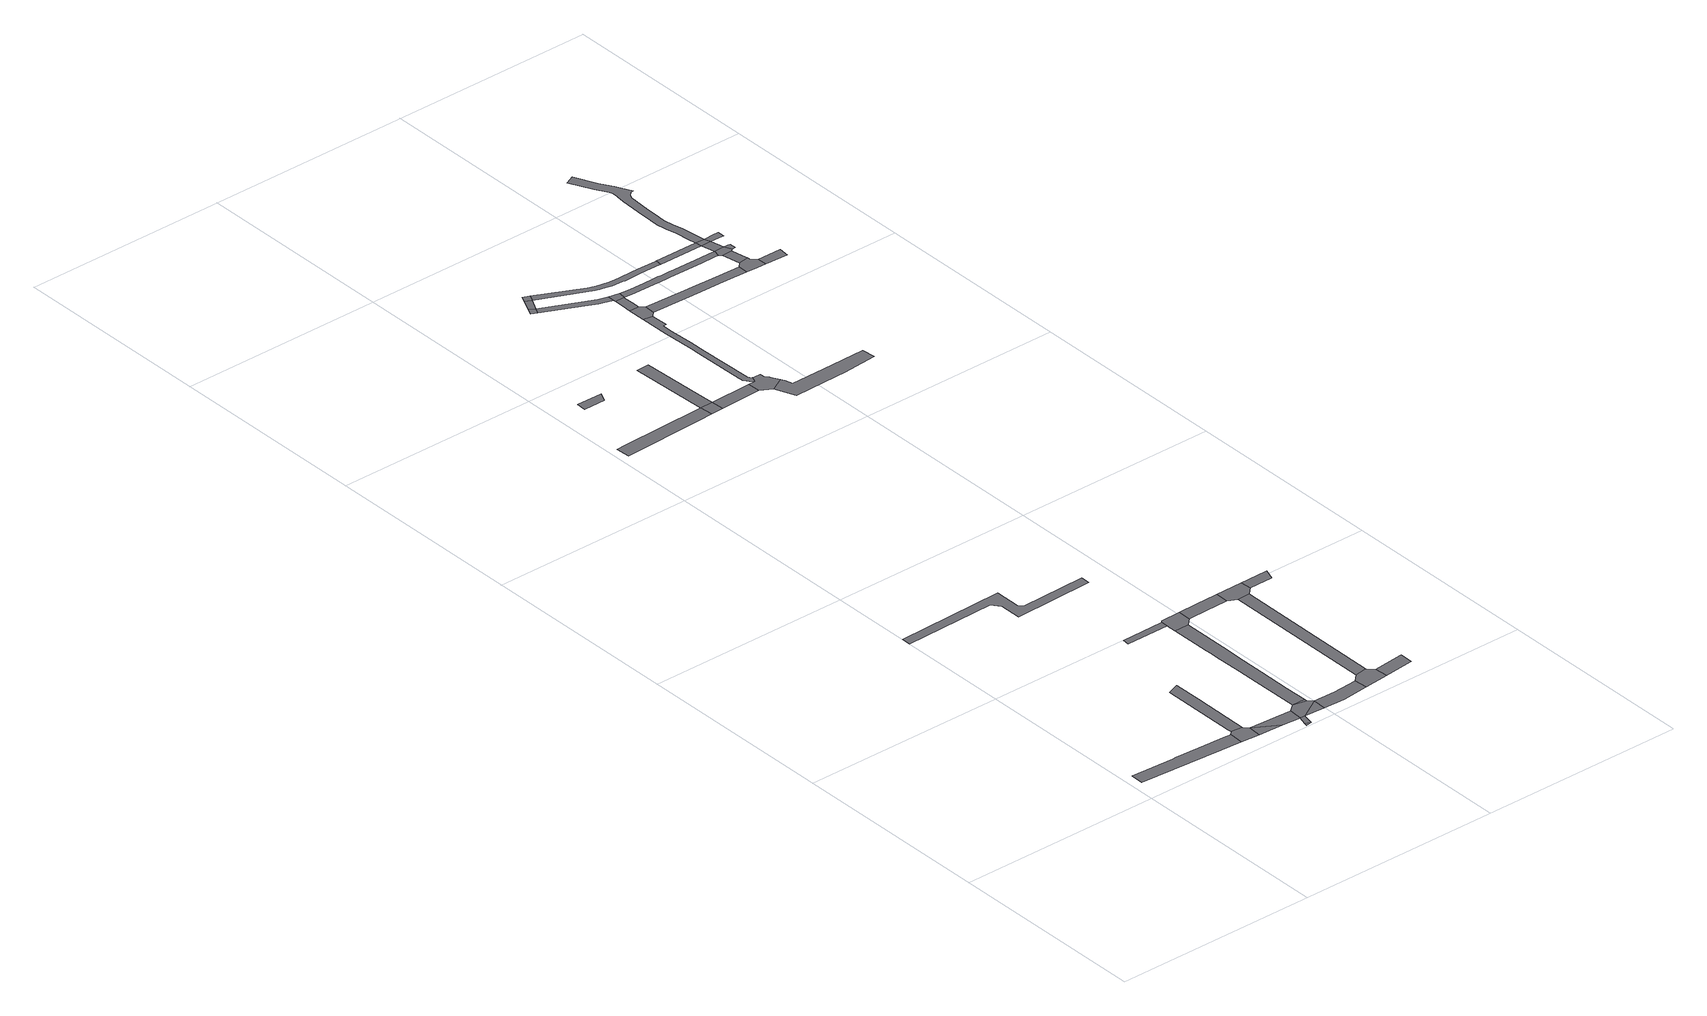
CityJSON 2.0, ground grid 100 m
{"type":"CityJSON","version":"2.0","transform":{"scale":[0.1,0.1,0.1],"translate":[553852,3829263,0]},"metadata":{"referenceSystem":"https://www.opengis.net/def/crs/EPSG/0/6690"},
"CityObjects":{
"road1":{"type":"Road","attributes":{"RoadStructureAttribute.sectionType":"1"},"geometry":[{"type":"MultiSurface","lod":"1","boundaries":[[[0,1,2,3,4,5,6,7,8,9]]]}]},
"road2":{"type":"Road","geometry":[{"type":"MultiSurface","lod":"1","boundaries":[[[10,11,9,8,12,13,14]]]}]},
"road3":{"type":"Road","attributes":{"RoadStructureAttribute.sectionType":"1"},"geometry":[{"type":"MultiSurface","lod":"1","boundaries":[[[15,16,17,18,19,20,10,14]]]}]},
"road4":{"type":"Road","attributes":{"RoadStructureAttribute.sectionType":"1"},"geometry":[{"type":"MultiSurface","lod":"1","boundaries":[[[13,12,21]]]}]},
"road5":{"type":"Road","attributes":{"RoadStructureAttribute.sectionType":"1"},"geometry":[{"type":"MultiSurface","lod":"1","boundaries":[[[13,21,22,23,24]]]}]},
"road6":{"type":"Road","attributes":{"RoadStructureAttribute.sectionType":"1"},"geometry":[{"type":"MultiSurface","lod":"1","boundaries":[[[25,26,27]]]}]},
"road7":{"type":"Road","attributes":{"RoadStructureAttribute.sectionType":"1"},"geometry":[{"type":"MultiSurface","lod":"1","boundaries":[[[23,25,27,28]]]}]},
"road8":{"type":"Road","attributes":{"RoadStructureAttribute.sectionType":"1"},"geometry":[{"type":"MultiSurface","lod":"1","boundaries":[[[29,30,31,32,33,34,35,36,37,38]]]}]},
"road9":{"type":"Road","geometry":[{"type":"MultiSurface","lod":"1","boundaries":[[[39,24,23,28,40,41]]]}]},
"road10":{"type":"Road","attributes":{"RoadStructureAttribute.sectionType":"1"},"geometry":[{"type":"MultiSurface","lod":"1","boundaries":[[[40,28,42]]]}]},
"road11":{"type":"Road","attributes":{"RoadStructureAttribute.sectionType":"1"},"geometry":[{"type":"MultiSurface","lod":"1","boundaries":[[[39,41,43]]]}]},
"road12":{"type":"Road","geometry":[{"type":"MultiSurface","lod":"1","boundaries":[[[44,45,46,47]]]}]},
"road13":{"type":"Road","attributes":{"RoadStructureAttribute.sectionType":"1"},"geometry":[{"type":"MultiSurface","lod":"1","boundaries":[[[48,49,50,51,52,53,39,43,54,55,56,57,58,59,60]]]}]},
"road14":{"type":"Road","attributes":{"RoadStructureAttribute.sectionType":"1"},"geometry":[{"type":"MultiSurface","lod":"1","boundaries":[[[61,62,40,42,63,64]]]}]},
"road15":{"type":"Road","geometry":[{"type":"MultiSurface","lod":"1","boundaries":[[[65,66,44,47,48,60,67]]]}]},
"road16":{"type":"Road","attributes":{"RoadStructureAttribute.sectionType":"1"},"geometry":[{"type":"MultiSurface","lod":"1","boundaries":[[[68,69,70,71,72,73,74]]]}]},
"road17":{"type":"Road","geometry":[{"type":"MultiSurface","lod":"1","boundaries":[[[75,76,61,64,77,78]]]}]},
"road18":{"type":"Road","attributes":{"RoadStructureAttribute.sectionType":"1"},"geometry":[{"type":"MultiSurface","lod":"1","boundaries":[[[79,80,81,82]]]}]},
"road19":{"type":"Road","attributes":{"RoadStructureAttribute.sectionType":"1"},"geometry":[{"type":"MultiSurface","lod":"1","boundaries":[[[83,84,85,65,67,86,87,88]]]}]},
"road20":{"type":"Road","attributes":{"RoadStructureAttribute.sectionType":"1"},"geometry":[{"type":"MultiSurface","lod":"1","boundaries":[[[89,90,76,75]]]}]},
"road21":{"type":"Road","attributes":{"RoadStructureAttribute.sectionType":"1"},"geometry":[{"type":"MultiSurface","lod":"1","boundaries":[[[91,92,78,77]]]}]},
"road22":{"type":"Road","geometry":[{"type":"MultiSurface","lod":"1","boundaries":[[[93,83,88,90,89,94]]]}]},
"road23":{"type":"Road","geometry":[{"type":"MultiSurface","lod":"1","boundaries":[[[68,74,95,96]]]}]},
"road24":{"type":"Road","geometry":[{"type":"MultiSurface","lod":"1","boundaries":[[[97,98,99,100,68,96]]]}]},
"road25":{"type":"Road","attributes":{"RoadStructureAttribute.sectionType":"1"},"geometry":[{"type":"MultiSurface","lod":"1","boundaries":[[[101,96,95,102]]]}]},
"road26":{"type":"Road","attributes":{"RoadStructureAttribute.sectionType":"1"},"geometry":[{"type":"MultiSurface","lod":"1","boundaries":[[[103,104,93,94]]]}]},
"road27":{"type":"Road","geometry":[{"type":"MultiSurface","lod":"1","boundaries":[[[105,106,107,108]]]}]},
"road28":{"type":"Road","geometry":[{"type":"MultiSurface","lod":"1","boundaries":[[[109,105,108,110]]]}]},
"road29":{"type":"Road","geometry":[{"type":"MultiSurface","lod":"1","boundaries":[[[111,112,113,114,115,116,117,118,101,102,119,120]]]}]},
"road30":{"type":"Road","geometry":[{"type":"MultiSurface","lod":"1","boundaries":[[[121,109,110,122]]]}]},
"road31":{"type":"Road","geometry":[{"type":"MultiSurface","lod":"1","boundaries":[[[123,124,125,126,127,128,129,130,118,117,131,132,133,134,135,136,137,138,139,140]]]}]},
"road32":{"type":"Road","attributes":{"RoadStructureAttribute.sectionType":"1"},"geometry":[{"type":"MultiSurface","lod":"1","boundaries":[[[141,108,107,142,143,144,145,146,147]]]}]},
"road33":{"type":"Road","geometry":[{"type":"MultiSurface","lod":"1","boundaries":[[[148,123,140,149,150,151]]]}]},
"road34":{"type":"Road","geometry":[{"type":"MultiSurface","lod":"1","boundaries":[[[152,153,154,155,156,148,151]]]}]},
"road35":{"type":"Road","attributes":{"RoadStructureAttribute.sectionType":"1"},"geometry":[{"type":"MultiSurface","lod":"1","boundaries":[[[157,158,159,160,161,162,163,164,120,119]]]}]},
"road36":{"type":"Road","geometry":[{"type":"MultiSurface","lod":"1","boundaries":[[[147,146,155,154,165]]]}]},
"road37":{"type":"Road","attributes":{"RoadStructureAttribute.sectionType":"1"},"geometry":[{"type":"MultiSurface","lod":"1","boundaries":[[[166,167,168,169,170,171,172,173,174,122,110,175,176,177,178,179,180,181,182,183,184,185,186]]]}]},
"road38":{"type":"Road","geometry":[{"type":"MultiSurface","lod":"1","boundaries":[[[187,188,189,150,149,190,191,192,193,194]]]}]},
"road39":{"type":"Road","geometry":[{"type":"MultiSurface","lod":"1","boundaries":[[[195,196,197,198,199,200,201,202,203,165,154,204,205,206,207,208,209,210,211,212,213]]]}]},
"road40":{"type":"Road","attributes":{"RoadStructureAttribute.sectionType":"1"},"geometry":[{"type":"MultiSurface","lod":"1","boundaries":[[[186,214,215,216]]]}]},
"road41":{"type":"Road","geometry":[{"type":"MultiSurface","lod":"1","boundaries":[[[217,218,219,194,193,220,221,222]]]}]},
"road42":{"type":"Road","geometry":[{"type":"MultiSurface","lod":"1","boundaries":[[[223,224,225,219,218]]]}]},
"road43":{"type":"Road","geometry":[{"type":"MultiSurface","lod":"1","boundaries":[[[213,212,225,224,226,227]]]}]},
"road44":{"type":"Road","geometry":[{"type":"MultiSurface","lod":"1","boundaries":[[[228,213,227,229]]]}]},
"road45":{"type":"Road","geometry":[{"type":"MultiSurface","lod":"1","boundaries":[[[230,216,215,228,229]]]}]},
"road46":{"type":"Road","geometry":[{"type":"MultiSurface","lod":"1","boundaries":[[[231,232,233,234,227,226]]]}]},
"road47":{"type":"Road","geometry":[{"type":"MultiSurface","lod":"1","boundaries":[[[235,236,237,238,230,229]]]}]},
"road48":{"type":"Road","attributes":{"RoadStructureAttribute.sectionType":"1"},"geometry":[{"type":"MultiSurface","lod":"1","boundaries":[[[239,240,241,242,243,244,245,246,247,248,249,250,251,252,253,254,255,256,257,258,259,260,261,262,263,264,265,266,267,268,269,216,230]]]}]},
"road49":{"type":"Road","geometry":[{"type":"MultiSurface","lod":"1","boundaries":[[[270,271,222,221]]]}]}
},
"vertices":[
[561,160,0],[547,161,0],[402,167,0],[282,176,0],[265,171,0],[51,184,0],[48,119,0],[464,94,0],[565,88,0],[570,159,0],
[587,177,0],[587,174,0],[658,82,0],[662,147,0],[642,172,0],
[642,215,0],[643,456,0],[643,592,0],[586,572,0],[585,446,0],[584,192,0],
[781,75,0],
[862,70,0],[873,70,0],[877,137,0],
[860,27,0],[854,7,0],[884,12,0],
[898,70,0],
[451,1566,0],[483,1525,0],[483,1418,0],[876,1432,0],[877,1477,0],[555,1467,0],[535,1490,0],[534,1615,0],[2,1600,0],[3,1554,0],
[912,165,0],[1002,131,0],[977,151,0],
[999,65,0],
[977,165,0],
[909,1002,0],[699,1000,0],[694,965,0],[909,967,0],
[909,915,0],[910,715,0],[910,685,0],[910,652,0],[911,503,0],[911,397,0],[977,280,0],[978,443,0],[978,515,0],[979,616,0],[979,638,0],[979,658,0],[980,915,0],
[1230,138,0],[1110,127,0],[1103,59,0],[1236,72,0],
[1013,1012,0],[916,1010,0],[1014,948,0],
[516,3498,0],[504,3498,0],[92,3483,0],[45,3481,0],[48,3412,0],[453,3430,0],[519,3433,0],
[1324,179,0],[1264,171,0],[1358,84,0],[1352,149,0],
[246,3800,0],[270,3849,0],[142,3850,0],[141,3802,0],
[1221,1015,0],[1157,1014,0],[1117,1014,0],[1118,951,0],[1152,951,0],[1222,953,0],
[1327,931,0],[1264,928,0],
[1505,101,0],[1507,166,0],
[1358,1018,0],[1359,964,0],
[581,3436,0],[578,3498,0],
[574,3592,0],[561,3890,0],[500,3888,0],[515,3513,0],
[785,3506,0],[787,3445,0],
[1479,965,0],[1498,1021,0],
[458,4538,0],[443,4506,0],[472,4493,0],[486,4522,0],
[485,4597,0],[516,4582,0],
[892,3478,0],[885,3494,0],[876,3503,0],[871,3507,0],[869,3534,0],[839,3534,0],[830,3535,0],[819,3507,0],[840,3413,0],[907,3450,0],
[499,4626,0],[530,4612,0],
[772,4170,0],[775,4024,0],[778,3866,0],[779,3820,0],[784,3566,0],[786,3546,0],[793,3531,0],[801,3520,0],[822,3541,0],[820,3545,0],[816,3554,0],[815,3568,0],[810,3821,0],[808,3906,0],[805,4024,0],[804,4080,0],[821,4081,0],[819,4163,0],
[728,4408,0],[654,4407,0],[708,4381,0],[734,4372,0],[765,4364,0],[774,4361,0],[773,4396,0],
[773,4257,0],[840,4185,0],[842,4235,0],[820,4256,0],
[821,4302,0],[821,4348,0],[822,4350,0],[774,4349,0],[774,4305,0],
[881,3311,0],[1099,3316,0],[1148,3317,0],[1321,3331,0],[1315,3398,0],[1098,3395,0],[928,3392,0],[917,3432,0],
[826,4385,0],
[1102,4477,0],[1046,4478,0],[1008,4478,0],[972,4478,0],[908,4477,0],[879,4479,0],[846,4482,0],[792,4493,0],[754,4505,0],[765,4468,0],[784,4462,0],[815,4456,0],[841,4450,0],[896,4446,0],[907,4445,0],[992,4446,0],[1022,4446,0],[1046,4446,0],[1100,4445,0],[1102,4445,0],[1105,4477,0],
[1215,4222,0],[1091,4226,0],[1048,4228,0],[1012,4179,0],[1092,4177,0],[1213,4173,0],[1336,4169,0],[1338,4217,0],
[1306,4377,0],[1235,4378,0],[1098,4379,0],[1096,4379,0],[1050,4379,0],[1033,4380,0],[1000,4380,0],[958,4380,0],[880,4381,0],[879,4346,0],[1000,4345,0],[1008,4345,0],[1054,4345,0],[1065,4345,0],[1095,4344,0],[1235,4343,0],[1305,4343,0],[1329,4343,0],[1338,4377,0],
[1103,4445,0],[1322,4443,0],[1319,4475,0],
[1411,4234,0],[1409,4247,0],[1359,4239,0],[1395,4166,0],[1435,4164,0],[1436,4213,0],
[1403,4278,0],[1394,4332,0],[1343,4331,0],
[1403,4342,0],[1388,4376,0],
[1325,4443,0],[1374,4443,0],
[1365,4475,0],
[1408,4342,0],[1422,4342,0],[1422,4376,0],[1411,4376,0],
[1416,4443,0],[1443,4443,0],[1442,4476,0],[1418,4476,0],
[1358,4523,0],[1349,4590,0],[1337,4648,0],[1331,4687,0],[1330,4707,0],[1331,4727,0],[1335,4811,0],[1340,4911,0],[1345,4922,0],[1351,4933,0],[1359,4941,0],[1365,4946,0],[1380,4950,0],[1367,4976,0],[1354,5001,0],[1341,5025,0],[1306,5089,0],[1257,5196,0],[1211,5174,0],[1264,5064,0],[1298,5004,0],[1303,4990,0],[1303,4973,0],[1301,4956,0],[1296,4914,0],[1292,4813,0],[1287,4728,0],[1287,4684,0],[1295,4639,0],[1306,4583,0],[1314,4517,0],
[1550,4161,0],[1554,4209,0]
]}
